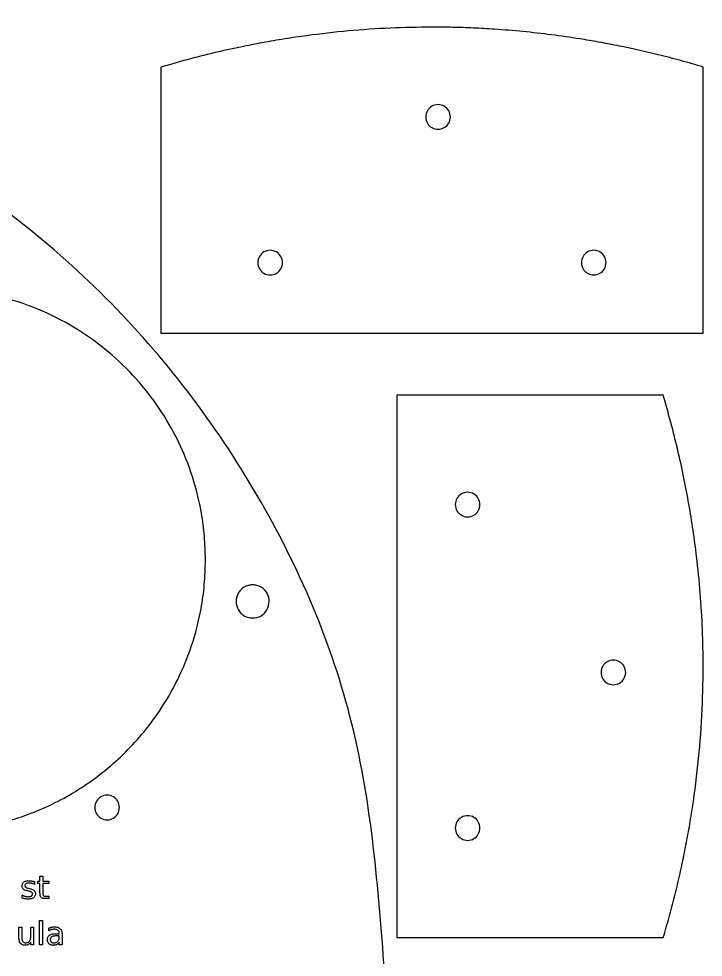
# Model space of a CAD drawing. Extents: x 0 to 245, y 0 to 210.
# Drawn here: x 169.6 to 244.9, y 106.5 to 209.8 of the extents above; entities that cross this region are included whole.
import ezdxf

# ---------------------------------------------------------------- set-up
doc = ezdxf.new("R2010")
doc.units = 0
doc.layers.add('Capa_1', color=7, linetype='CONTINUOUS')

msp = doc.modelspace()

# ---------------------------------------------------------------- linework, layer by layer
at = {"layer": 'Capa_1', "color": 7}
for p, q in [((185.189542, 204.500841), (185.189542, 189.896405)), ((244.907654, 191.787661), (244.907654, 204.528414)), ((215.720555, 200.38897), (215.720555, 200.38897)), ((244.907654, 175.205412), (244.907654, 191.787661)), ((185.189542, 189.896405), (185.189542, 175.205412)), ((197.24172, 184.345966), (197.24172, 184.345966)), ((232.855477, 184.348103), (232.855477, 184.348103)), ((185.189542, 175.205412), (244.907654, 175.205412)), ((211.189809, 168.398709), (211.189809, 108.680597)), ((228.0481, 168.398709), (211.189809, 168.398709)), ((240.485238, 168.398709), (228.0481, 168.398709)), ((220.330363, 156.346531), (220.330363, 156.346531)), ((197.134719, 145.682027), (197.134719, 145.682027)), ((236.373367, 137.867696), (236.373367, 137.867696)), ((180.650888, 122.986687), (180.650888, 122.986687)), ((220.3325, 120.732774), (220.3325, 120.732774)), ((211.189809, 108.680597), (226.302329, 108.680597)), ((226.302329, 108.680597), (240.512811, 108.680597))]:
    msp.add_line(p, q, dxfattribs=at)
at = {"layer": 'Capa_1', "color": 1}
msp.add_line((190.112948, 150.257408), (190.112948, 150.257408), dxfattribs=at)
at = {"layer": 'Capa_1', "color": 5}
for p, q in [((171.293084, 114.827154), (171.293084, 114.527431)), ((171.293084, 114.82714), (171.293084, 114.827154)), ((171.665154, 114.637673), (171.665154, 114.883996)), ((171.665154, 114.883996), (171.8977, 114.883996)), ((171.8977, 114.883996), (171.8977, 115.431767)), ((171.8977, 115.431767), (172.216371, 115.431767)), ((172.216371, 115.431767), (172.216371, 114.883996)), ((172.216371, 115.431767), (172.216371, 115.431767)), ((172.216371, 114.883996), (172.869216, 114.883996)), ((172.869216, 114.883996), (172.869216, 114.637673)), ((170.602342, 113.793639), (170.4921, 113.819463)), ((170.666076, 114.083013), (170.774596, 114.058911)), ((171.8977, 114.637673), (171.665154, 114.637673)), ((171.8977, 113.590363), (171.8977, 114.637673)), ((172.869216, 114.637673), (172.216371, 114.637673)), ((172.216371, 114.637673), (172.216371, 113.590363)), ((169.921935, 113.025382), (169.921935, 113.352667)), ((172.543655, 113.220017), (172.869216, 113.220017)), ((172.869216, 112.954745), (172.543655, 112.954745)), ((172.869216, 113.220017), (172.869216, 112.954745)), ((169.58604, 108.63611), (169.58604, 109.803996)), ((169.58604, 109.803996), (169.90299, 109.803996)), ((169.90299, 109.803996), (169.90299, 108.648166)), ((170.38358, 109.850507), (170.38358, 109.850507)), ((170.38358, 109.850507), (170.38358, 109.850507)), ((170.884841, 108.710179), (170.884841, 109.803996)), ((170.884841, 109.803996), (171.20179, 109.803996)), ((171.20179, 109.803996), (171.20179, 107.874745)), ((171.858081, 110.555029), (172.175028, 110.555029)), ((171.858081, 107.874745), (171.858081, 110.555029)), ((171.858081, 110.555029), (171.858081, 110.555029)), ((172.175028, 110.555029), (172.175028, 107.874745)), ((172.857159, 109.423315), (172.857159, 109.716146)), ((169.58604, 108.63611), (169.58604, 108.63611)), ((173.584073, 109.092585), (174.028491, 109.092585)), ((174.028491, 108.84454), (173.713263, 108.84454)), ((173.713263, 108.84454), (173.713263, 108.84454)), ((174.028491, 109.092585), (174.028491, 109.12359)), ((174.028491, 108.773913), (174.028491, 108.84454)), ((174.345438, 108.975451), (174.345438, 107.874745)), ((174.345438, 108.975451), (174.345438, 108.975451)), ((170.884841, 107.874745), (170.884841, 108.171022)), ((171.20179, 107.874745), (170.884841, 107.874745)), ((172.175028, 107.874745), (171.858081, 107.874745)), ((174.028491, 107.874745), (174.028491, 108.167576)), ((174.345438, 107.874745), (174.028491, 107.874745))]:
    msp.add_line(p, q, dxfattribs=at)
at = {"layer": 'Capa_1', "color": 7}
for points, knots in [([(209.823611, 105.000001), (209.124812, 95.827077), (207.732996, 77.557137), (196.734645, 51.988948), (180.000205, 30.022756), (158.007991, 13.176952), (132.432446, 2.595843), (95.915034, -2.282518), (50.065132, 10.013891), (10.042083, 50.115769), (-4.830713, 105.000001), (10.042083, 159.884233), (50.065132, 199.986111), (95.915034, 212.28252), (132.432446, 207.404159), (158.007991, 196.823051), (180.000205, 179.977246), (196.734645, 158.011054), (207.732996, 132.442866), (209.124812, 114.172926), (209.823611, 105.000001)], [0, 0, 0, 0, 27.440188, 54.6533, 82.093488, 109.533676, 136.746788, 164.186976, 218.994957, 272.177351, 326.985332, 381.793314, 434.975707, 489.783689, 517.223877, 544.436988, 571.877177, 599.317365, 626.530476, 653.970665, 653.970665, 653.970665, 653.970665]), ([(215.048323, 208.923263), (213.51171, 208.899728), (210.44018, 208.852685), (205.844284, 208.525702), (201.976916, 208.091831), (198.832918, 207.628721), (196.402333, 207.212387), (193.799776, 206.703606), (191.029812, 206.084801), (188.095687, 205.346408), (186.158527, 204.782775), (185.189542, 204.500841)], [0, 0, 0, 0, 4.609631, 9.214177, 13.815877, 16.281375, 18.74703, 21.213177, 24.236053, 27.260813, 30.288104, 30.288104, 30.288104, 30.288104]), ([(244.907654, 204.528414), (244.086907, 204.767527), (242.446014, 205.245578), (239.964167, 205.885877), (237.625462, 206.433024), (235.432199, 206.894124), (233.387699, 207.28199), (230.980714, 207.689231), (228.207129, 208.087547), (225.064028, 208.442431), (222.202113, 208.678769), (219.626008, 208.823154), (217.338229, 208.904878), (215.811796, 208.917133), (215.048323, 208.923263)], [0, 0, 0, 0, 2.56448, 5.127077, 7.688183, 9.769471, 11.850234, 13.930673, 17.092612, 20.254989, 23.418522, 25.706132, 27.994997, 30.285399, 30.285399, 30.285399, 30.285399]), ([(215.720555, 200.38897), (215.960105, 200.351621), (216.432099, 200.278032), (216.951727, 199.737035), (217.144264, 199.031329), (216.951727, 198.318213), (216.432099, 197.799005), (215.720555, 197.606325), (215.009011, 197.799005), (214.489384, 198.318213), (214.296847, 199.031329), (214.489384, 199.737035), (215.009011, 200.278031), (215.481006, 200.351621), (215.720555, 200.38897)], [0, 0, 0, 0, 0.710507, 1.399941, 2.110449, 2.820956, 3.51039, 4.220898, 4.931405, 5.620839, 6.331346, 7.041854, 7.731288, 8.441795, 8.441795, 8.441795, 8.441795]), ([(197.24172, 184.345966), (197.48127, 184.308617), (197.953264, 184.235027), (198.472891, 183.694031), (198.665429, 182.988325), (198.472891, 182.275209), (197.953264, 181.756001), (197.24172, 181.563321), (196.530176, 181.756001), (196.010549, 182.275209), (195.818011, 182.988325), (196.010549, 183.694031), (196.530176, 184.235027), (197.00217, 184.308617), (197.24172, 184.345966)], [0, 0, 0, 0, 0.710507, 1.399941, 2.110449, 2.820956, 3.51039, 4.220898, 4.931405, 5.620839, 6.331346, 7.041854, 7.731287, 8.441795, 8.441795, 8.441795, 8.441795]), ([(232.855477, 184.348103), (233.095026, 184.310754), (233.567021, 184.237164), (234.086648, 183.696167), (234.279185, 182.990461), (234.086648, 182.277345), (233.567021, 181.758137), (232.855477, 181.565457), (232.143933, 181.758137), (231.624305, 182.277345), (231.431768, 182.990461), (231.624305, 183.696167), (232.143933, 184.237164), (232.615927, 184.310754), (232.855477, 184.348103)], [0, 0, 0, 0, 0.710507, 1.399941, 2.110449, 2.820956, 3.51039, 4.220897, 4.931405, 5.620839, 6.331346, 7.041853, 7.731287, 8.441795, 8.441795, 8.441795, 8.441795]), ([(244.90766, 138.539928), (244.889162, 139.887759), (244.852186, 142.582046), (244.599237, 146.615382), (244.239688, 150.259356), (243.806889, 153.514646), (243.344318, 156.385048), (242.787719, 159.320281), (242.127654, 162.316636), (241.36452, 165.372792), (240.778416, 167.389781), (240.485238, 168.398709)], [0, 0, 0, 0, 4.043368, 8.082615, 12.119255, 15.026174, 17.93307, 20.840499, 23.987545, 27.13658, 30.288327, 30.288327, 30.288327, 30.288327]), ([(220.330363, 156.346531), (220.293014, 156.106981), (220.219425, 155.634987), (219.678428, 155.11536), (218.972722, 154.922822), (218.259606, 155.11536), (217.740398, 155.634987), (217.547718, 156.346531), (217.740398, 157.058075), (218.259606, 157.577702), (218.972722, 157.77024), (219.678428, 157.577702), (220.219424, 157.058075), (220.293014, 156.586081), (220.330363, 156.346531)], [0, 0, 0, 0, 0.710507, 1.399941, 2.110449, 2.820956, 3.51039, 4.220898, 4.931405, 5.620839, 6.331346, 7.041854, 7.731287, 8.441795, 8.441795, 8.441795, 8.441795]), ([(197.134719, 145.682027), (197.084597, 145.360553), (196.985839, 144.727141), (196.259836, 144.029828), (195.312764, 143.771368), (194.355863, 144.030036), (193.658762, 144.726328), (193.444707, 145.523992), (193.529593, 146.15924), (193.713668, 146.604312), (194.006734, 146.986397), (194.388878, 147.279438), (194.833689, 147.463677), (195.311101, 147.526708), (195.788561, 147.463678), (196.23323, 147.279434), (196.615899, 146.986412), (196.907008, 146.604255), (197.09835, 146.15945), (197.122563, 145.841608), (197.134719, 145.682027)], [0, 0, 0, 0, 0.953491, 1.878702, 2.832193, 3.785684, 4.710894, 5.664385, 6.141761, 6.615186, 7.092562, 7.569937, 8.043363, 8.520738, 8.998114, 9.471539, 9.948915, 10.42629, 10.899716, 11.377091, 11.377091, 11.377091, 11.377091]), ([(236.373367, 137.867696), (236.336018, 137.628146), (236.262429, 137.156152), (235.721432, 136.636524), (235.015726, 136.443987), (234.30261, 136.636524), (233.783402, 137.156152), (233.590722, 137.867696), (233.783402, 138.57924), (234.30261, 139.098867), (235.015726, 139.291404), (235.721432, 139.098867), (236.262429, 138.57924), (236.336018, 138.107245), (236.373367, 137.867696)], [0, 0, 0, 0, 0.710507, 1.399941, 2.110449, 2.820956, 3.51039, 4.220898, 4.931405, 5.620839, 6.331346, 7.041854, 7.731288, 8.441795, 8.441795, 8.441795, 8.441795]), ([(240.512811, 108.680597), (240.73027, 109.425196), (241.16504, 110.913888), (241.753997, 113.163906), (242.297665, 115.43037), (242.790994, 117.713879), (243.234417, 120.013331), (243.798743, 123.334716), (244.370277, 127.696057), (244.817072, 133.108806), (244.877452, 136.728831), (244.90766, 138.539928)], [0, 0, 0, 0, 2.327017, 4.65245, 6.976596, 9.318852, 11.660385, 14.001487, 19.42495, 24.851263, 30.28408, 30.28408, 30.28408, 30.28408]), ([(180.650888, 122.986687), (180.613539, 122.747138), (180.53995, 122.275143), (179.998953, 121.755516), (179.293247, 121.562979), (178.580131, 121.755516), (178.060923, 122.275143), (177.868243, 122.986687), (178.060923, 123.698231), (178.580131, 124.217859), (179.293247, 124.410396), (179.998953, 124.217859), (180.539949, 123.698231), (180.613539, 123.226237), (180.650888, 122.986687)], [0, 0, 0, 0, 0.710507, 1.399941, 2.110449, 2.820956, 3.51039, 4.220898, 4.931405, 5.620839, 6.331346, 7.041854, 7.731287, 8.441795, 8.441795, 8.441795, 8.441795]), ([(220.3325, 120.732774), (220.295151, 120.493225), (220.221561, 120.02123), (219.680564, 119.501603), (218.974858, 119.309066), (218.261742, 119.501603), (217.742534, 120.02123), (217.549854, 120.732774), (217.742534, 121.444318), (218.261742, 121.963946), (218.974858, 122.156483), (219.680564, 121.963946), (220.221561, 121.444318), (220.295151, 120.972324), (220.3325, 120.732774)], [0, 0, 0, 0, 0.710507, 1.399941, 2.110449, 2.820956, 3.51039, 4.220897, 4.931405, 5.620839, 6.331346, 7.041853, 7.731287, 8.441795, 8.441795, 8.441795, 8.441795])]:
    msp.add_open_spline(points, degree=3, knots=knots, dxfattribs=at)
at = {"layer": 'Capa_1', "color": 1}
msp.add_open_spline([(190.112948, 150.257408), (190.089454, 149.34758), (190.04287, 147.54364), (189.667651, 144.879729), (188.973101, 141.821396), (187.779391, 138.430268), (185.92978, 134.830649), (183.82368, 131.813438), (181.619892, 129.329218), (179.432186, 127.306724), (176.30291, 124.941897), (171.980301, 122.578487), (166.28552, 120.800583), (160.507664, 120.220223), (154.977233, 120.705788), (149.940819, 122.068947), (145.894292, 123.963275), (142.746884, 126.001914), (140.348975, 127.930608), (138.061363, 130.19166), (135.939908, 132.804528), (134.054474, 135.779148), (132.492893, 139.039307), (131.308916, 142.57211), (130.562469, 146.356898), (130.306674, 150.317266), (130.578128, 154.335732), (131.393989, 158.285278), (132.663703, 161.895681), (134.292915, 165.154778), (136.201916, 168.06637), (138.582452, 170.915846), (141.487337, 173.608728), (144.949991, 176.017168), (148.618329, 177.864171), (152.412043, 179.164113), (156.272417, 179.941921), (160.504861, 180.22115), (164.980801, 179.870216), (169.523703, 178.775265), (173.674713, 177.058902), (177.399667, 174.826942), (180.680471, 172.170713), (183.544105, 169.098898), (185.950542, 165.663556), (187.86002, 161.91468), (189.045768, 158.446381), (189.705605, 155.403366), (190.048861, 152.852916), (190.091467, 151.127409), (190.112948, 150.257408)], degree=3, knots=[0, 0, 0, 0, 2.728546, 5.409961, 8.053927, 12.128598, 16.157334, 20.15962, 23.132542, 26.104897, 29.082187, 34.883683, 40.783246, 46.86372, 52.182408, 57.35398, 62.437394, 65.516716, 68.586343, 71.652626, 75.149873, 78.659952, 82.193888, 85.969107, 89.807199, 93.734623, 97.841736, 101.852479, 105.7967, 109.288652, 112.758869, 116.217751, 120.404045, 124.602365, 128.830509, 132.682952, 136.599946, 140.609467, 145.371953, 150.011228, 154.571529, 158.793761, 162.995752, 167.19389, 171.351613, 175.538035, 179.775177, 182.305956, 184.871671, 187.48086, 187.48086, 187.48086, 187.48086], dxfattribs=at)
at = {"layer": 'Capa_1', "color": 5}
for points, knots in [([(170.4921, 113.819463), (170.432132, 113.833813), (170.321758, 113.860225), (170.176905, 113.922927), (170.064447, 114.001715), (169.987656, 114.10406), (169.943686, 114.226781), (169.930625, 114.371864), (169.947532, 114.526973), (170.014162, 114.675329), (170.127181, 114.791597), (170.279177, 114.874254), (170.466878, 114.922034), (170.64168, 114.932572), (170.789859, 114.928646), (170.900286, 114.920189), (171.006024, 114.905957), (171.106768, 114.885867), (171.202515, 114.860504), (171.263251, 114.83813), (171.293084, 114.82714)], [0, 0, 0, 0, 0.184701, 0.339952, 0.470948, 0.591909, 0.717445, 0.856966, 1.025992, 1.180147, 1.335561, 1.503688, 1.692837, 1.912027, 2.0269, 2.137479, 2.244101, 2.346762, 2.445517, 2.540851, 2.540851, 2.540851, 2.540851]), ([(170.774596, 114.058911), (170.842914, 114.042515), (170.967571, 114.012597), (171.130546, 113.945455), (171.254172, 113.862367), (171.339798, 113.757209), (171.387688, 113.628894), (171.402137, 113.479822), (171.382789, 113.320853), (171.307439, 113.170638), (171.183383, 113.052163), (171.020272, 112.964638), (170.820365, 112.914133), (170.640854, 112.902354), (170.492785, 112.907197), (170.384629, 112.917624), (170.273784, 112.935252), (170.159518, 112.958235), (170.041649, 112.988098), (169.962466, 113.012759), (169.921935, 113.025382)], [0, 0, 0, 0, 0.210552, 0.384185, 0.526071, 0.652957, 0.784215, 0.93073, 1.099115, 1.257807, 1.42441, 1.605738, 1.807277, 2.038182, 2.143123, 2.251563, 2.363899, 2.479698, 2.601134, 2.72847, 2.72847, 2.72847, 2.72847]), ([(169.921935, 113.352667), (169.960528, 113.333464), (170.036206, 113.29581), (170.152072, 113.250098), (170.266446, 113.213345), (170.380399, 113.188618), (170.493321, 113.173417), (170.614492, 113.168105), (170.737181, 113.174404), (170.854222, 113.198428), (170.949243, 113.239684), (171.019917, 113.299444), (171.063161, 113.376542), (171.074229, 113.460586), (171.065499, 113.540686), (171.035491, 113.610552), (170.980327, 113.66913), (170.890417, 113.714521), (170.762076, 113.75691), (170.660366, 113.780297), (170.602342, 113.793639)], [0, 0, 0, 0, 0.129265, 0.253481, 0.373276, 0.489281, 0.602807, 0.714691, 0.852753, 0.970335, 1.071393, 1.160373, 1.243135, 1.330298, 1.410325, 1.482558, 1.554338, 1.646806, 1.781182, 1.959666, 1.959666, 1.959666, 1.959666]), ([(171.293084, 114.527431), (171.263069, 114.541983), (171.203287, 114.570966), (171.109776, 114.60516), (171.014202, 114.632142), (170.91626, 114.651276), (170.816036, 114.662779), (170.70024, 114.66689), (170.577566, 114.661223), (170.457216, 114.63858), (170.361282, 114.599683), (170.290941, 114.54113), (170.249595, 114.463466), (170.239085, 114.382664), (170.247622, 114.307992), (170.277284, 114.246702), (170.329385, 114.194655), (170.411892, 114.15462), (170.525964, 114.116076), (170.615478, 114.094953), (170.666076, 114.083013)], [0, 0, 0, 0, 0.100016, 0.199208, 0.298218, 0.397687, 0.498252, 0.600529, 0.745063, 0.865778, 0.966405, 1.052434, 1.134644, 1.22402, 1.29299, 1.357447, 1.424305, 1.50986, 1.629711, 1.785544, 1.785544, 1.785544, 1.785544]), ([(172.543655, 112.954745), (172.470241, 112.956961), (172.33846, 112.96094), (172.163753, 113.003335), (172.029137, 113.082443), (171.947741, 113.215042), (171.904062, 113.387813), (171.899974, 113.517955), (171.8977, 113.590363)], [0, 0, 0, 0, 0.219859, 0.394657, 0.535035, 0.675174, 0.84806, 1.064891, 1.064891, 1.064891, 1.064891]), ([(172.216371, 113.590363), (172.217382, 113.54402), (172.219146, 113.463187), (172.237456, 113.359873), (172.273853, 113.282934), (172.344224, 113.243329), (172.434809, 113.222969), (172.504377, 113.221082), (172.543655, 113.220017)], [0, 0, 0, 0, 0.13875, 0.242015, 0.314758, 0.384043, 0.474702, 0.592265, 0.592265, 0.592265, 0.592265]), ([(172.857159, 109.716146), (172.895288, 109.730237), (172.970119, 109.757891), (173.082901, 109.791178), (173.193496, 109.816689), (173.301738, 109.836327), (173.408242, 109.84789), (173.564141, 109.853487), (173.758796, 109.838105), (173.976629, 109.767233), (174.148447, 109.640992), (174.266836, 109.460617), (174.335226, 109.232683), (174.341857, 109.065668), (174.345438, 108.975451)], [0, 0, 0, 0, 0.121921, 0.239285, 0.352471, 0.46229, 0.569133, 0.673512, 0.93016, 1.150787, 1.35221, 1.557012, 1.786918, 2.056996, 2.056996, 2.056996, 2.056996]), ([(174.028491, 109.12359), (174.025848, 109.169005), (174.02082, 109.2554), (173.970141, 109.374266), (173.885935, 109.467232), (173.773921, 109.535585), (173.635062, 109.574763), (173.49787, 109.584132), (173.371721, 109.578864), (173.263966, 109.565693), (173.15824, 109.543669), (173.054879, 109.512687), (172.953808, 109.473326), (172.889486, 109.440043), (172.857159, 109.423315)], [0, 0, 0, 0, 0.135698, 0.258138, 0.379063, 0.506431, 0.646672, 0.807619, 0.916994, 1.025176, 1.132906, 1.240571, 1.348581, 1.457714, 1.457714, 1.457714, 1.457714]), ([(170.884841, 108.171022), (170.858894, 108.134389), (170.808809, 108.063679), (170.717785, 107.975327), (170.618763, 107.906201), (170.509186, 107.858405), (170.389586, 107.830332), (170.237735, 107.820455), (170.064849, 107.837035), (169.887475, 107.906671), (169.74829, 108.027881), (169.651488, 108.194699), (169.594661, 108.402662), (169.589058, 108.554374), (169.58604, 108.63611)], [0, 0, 0, 0, 0.134437, 0.259498, 0.378416, 0.49488, 0.615903, 0.745052, 0.950177, 1.131976, 1.307418, 1.493037, 1.702594, 1.947371, 1.947371, 1.947371, 1.947371]), ([(169.90299, 108.648166), (169.904831, 108.592114), (169.908226, 108.488729), (169.943068, 108.347764), (170.002211, 108.235045), (170.090297, 108.154411), (170.203365, 108.108243), (170.3398, 108.09566), (170.485985, 108.110594), (170.627484, 108.16604), (170.741226, 108.260591), (170.825854, 108.385851), (170.876913, 108.540197), (170.882099, 108.651398), (170.884841, 108.710179)], [0, 0, 0, 0, 0.167889, 0.30966, 0.432001, 0.544318, 0.66035, 0.791754, 0.951838, 1.097379, 1.240715, 1.388665, 1.545544, 1.72146, 1.72146, 1.72146, 1.72146]), ([(174.028491, 108.167576), (174.003666, 108.13089), (173.955418, 108.059592), (173.863217, 107.971676), (173.759197, 107.90307), (173.639776, 107.857031), (173.505922, 107.830097), (173.349725, 107.820961), (173.182394, 107.834776), (173.019108, 107.890299), (172.885016, 107.983752), (172.78588, 108.110843), (172.726653, 108.266033), (172.709715, 108.444954), (172.728794, 108.630636), (172.802792, 108.804186), (172.931438, 108.939122), (173.109523, 109.030617), (173.332298, 109.084453), (173.495562, 109.089726), (173.584073, 109.092585)], [0, 0, 0, 0, 0.13257, 0.257645, 0.379372, 0.504121, 0.639028, 0.78745, 0.972487, 1.13919, 1.29881, 1.455896, 1.615517, 1.790184, 1.99088, 2.169801, 2.345681, 2.538544, 2.762475, 3.027619, 3.027619, 3.027619, 3.027619]), ([(173.713263, 108.84454), (173.636504, 108.843143), (173.49975, 108.840655), (173.319979, 108.813879), (173.184476, 108.767791), (173.091956, 108.688621), (173.041151, 108.5805), (173.028869, 108.464596), (173.039633, 108.353877), (173.077473, 108.260138), (173.14056, 108.183603), (173.226646, 108.128557), (173.331136, 108.095977), (173.461629, 108.085688), (173.608488, 108.101891), (173.756289, 108.166168), (173.87587, 108.273575), (173.965232, 108.414575), (174.019906, 108.586087), (174.02553, 108.70912), (174.028491, 108.773913)], [0, 0, 0, 0, 0.230071, 0.409893, 0.544064, 0.653643, 0.765089, 0.893617, 0.999213, 1.09603, 1.192289, 1.291984, 1.398207, 1.517372, 1.682695, 1.836431, 1.992785, 2.157634, 2.331953, 2.525888, 2.525888, 2.525888, 2.525888])]:
    msp.add_open_spline(points, degree=3, knots=knots, dxfattribs=at)

doc.saveas('drawing.dxf')
